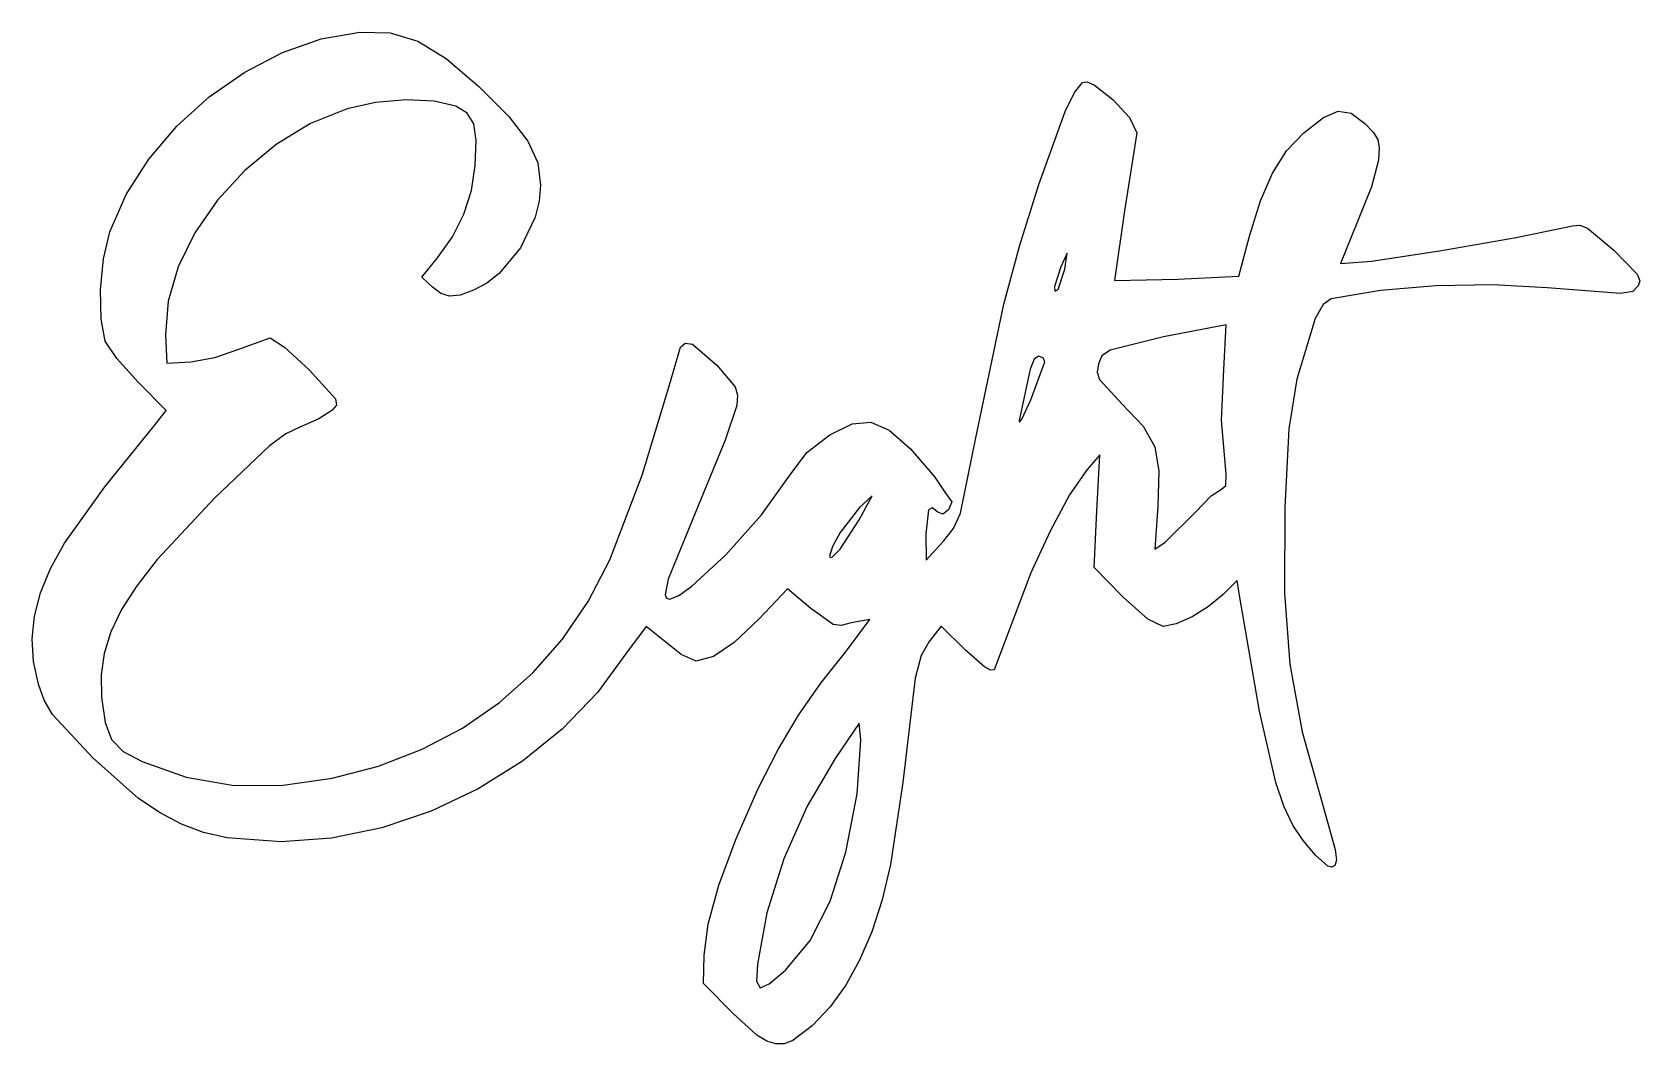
# Model space of a CAD drawing. Extents: x 3.1 to 102.1, y 7.6 to 69.9.
import ezdxf

# ---------------------------------------------------------------- set-up
doc = ezdxf.new("R2010")
doc.units = 0

msp = doc.modelspace()

# ---------------------------------------------------------------- linework, layer by layer
at = {"layer": 'Image'}
for p, q in [((18.541167, 68.666725), (20.920772, 69.504044)), ((20.920772, 69.504044), (23.298, 69.9136)), ((23.298, 69.9136), (25.176861, 69.871231)), ((25.176861, 69.871231), (26.876537, 69.36705)), ((26.876537, 69.36705), (28.62067, 68.298944)), ((16.225338, 67.454519), (18.541167, 68.666725)), ((28.62067, 68.298944), (30.6329, 66.5648)), ((14.039438, 65.9203), (16.225338, 67.454519)), ((30.6329, 66.5648), (32.470225, 64.709003)), ((67.291736, 66.193033), (67.787788, 66.814771)), ((67.787788, 66.814771), (68.080114, 66.842991)), ((68.080114, 66.842991), (68.527557, 66.641303)), ((68.527557, 66.641303), (69.648642, 65.770525)), ((12.04962, 64.116944), (14.039438, 65.9203)), ((24.272621, 65.583242), (22.51659, 65.197436)), ((26.146581, 65.741794), (24.272621, 65.583242)), ((27.878651, 65.667053), (26.146581, 65.741794)), ((29.20901, 65.35298), (27.878651, 65.667053)), ((29.915825, 64.921225), (29.20901, 65.35298)), ((66.716057, 65.028021), (67.291736, 66.193033)), ((69.648642, 65.770525), (70.672738, 64.647082)), ((22.51659, 65.197436), (20.268256, 64.278213)), ((30.32107, 64.261551), (29.915825, 64.921225)), ((32.470225, 64.709003), (33.63765, 63.201075)), ((65.098108, 60.536651), (66.716057, 65.028021)), ((70.672738, 64.647082), (71.121538, 63.715621)), ((81.414653, 63.71761), (82.607596, 64.654156)), ((82.607596, 64.654156), (83.525264, 65.046149)), ((83.525264, 65.046149), (84.322867, 64.917406)), ((84.322867, 64.917406), (85.155613, 64.291748)), ((10.322039, 62.097325), (12.04962, 64.116944)), ((20.268256, 64.278213), (18.15196, 62.98506)), ((30.471118, 63.23297), (30.32107, 64.261551)), ((71.121538, 63.715621), (70.371711, 58.911111)), ((80.349663, 62.59508), (81.414653, 63.71761)), ((85.155613, 64.291748), (85.679595, 63.749093)), ((85.679595, 63.749093), (85.955984, 63.297655)), ((18.15196, 62.98506), (16.223411, 61.387466)), ((30.41234, 61.69449), (30.471118, 63.23297)), ((33.63765, 63.201075), (34.25225, 61.853384)), ((79.474314, 61.231068), (80.349663, 62.59508)), ((85.955984, 63.297655), (86.04436, 62.778974)), ((86.04436, 62.778974), (86.004305, 62.034588)), ((8.922848, 59.914319), (10.322039, 62.097325)), ((16.223411, 61.387466), (14.538319, 59.554922)), ((30.169583, 60.168811), (30.41234, 61.69449)), ((34.25225, 61.853384), (34.4311, 60.4783)), ((86.004305, 62.034588), (85.580871, 60.388073)), ((34.4311, 60.4783), (34.345026, 59.504319)), ((63.932677, 56.797424), (65.098108, 60.536651)), ((78.73248, 59.518803), (79.474314, 61.231068)), ((85.580871, 60.388073), (84.703135, 58.254568)), ((7.9182, 57.6208), (8.922848, 59.914319)), ((14.538319, 59.554922), (13.152391, 57.556918)), ((29.695401, 58.698693), (30.169583, 60.168811)), ((34.345026, 59.504319), (34.09912, 58.519822)), ((78.068033, 57.35152), (78.73248, 59.518803)), ((28.998554, 57.30555), (29.695401, 58.698693)), ((34.09912, 58.519822), (33.20169, 56.634974)), ((70.371711, 58.911111), (69.746663, 54.619191)), ((7.53271, 55.955731), (7.9182, 57.6208)), ((13.152391, 57.556918), (12.121338, 55.462942)), ((84.703135, 58.254568), (83.657205, 55.666418)), ((94.466509, 57.255619), (97.949605, 57.985698)), ((97.949605, 57.985698), (98.388958, 58.019024)), ((98.388958, 58.019024), (98.872898, 57.830426)), ((98.872898, 57.830426), (100.489605, 56.482678)), ((28.0878, 56.0108), (28.998554, 57.30555)), ((33.20169, 56.634974), (31.886578, 55.055149)), ((62.948938, 53.152195), (63.932677, 56.797424)), ((77.4159, 54.8922), (78.068033, 57.35152)), ((85.568318, 55.811679), (89.755417, 56.436179)), ((89.755417, 56.436179), (94.466509, 57.255619)), ((100.489605, 56.482678), (101.926404, 55.001392)), ((7.347307, 54.046425), (7.53271, 55.955731)), ((12.121338, 55.462942), (11.500868, 53.342485)), ((27.1175, 54.8267), (28.0878, 56.0108)), ((66.456298, 55.456611), (66.062397, 54.242166)), ((66.847226, 56.303277), (66.456298, 55.456611)), ((66.68847, 55.3155), (66.847226, 56.303277)), ((83.657205, 55.666418), (85.568318, 55.811679)), ((27.75862, 54.224465), (27.1175, 54.8267)), ((31.118568, 54.45193), (30.30155, 54.01174)), ((31.886578, 55.055149), (31.118568, 54.45193)), ((66.284811, 54.059611), (66.68847, 55.315501)), ((66.68847, 55.315501), (66.68847, 55.3155)), ((69.746663, 54.619191), (73.644463, 54.69251)), ((73.644463, 54.69251), (77.4159, 54.8922)), ((101.926404, 55.001392), (102.08858, 54.604697)), ((102.08858, 54.604697), (101.988295, 54.277898)), ((7.376633, 52.241331), (7.347307, 54.046425)), ((28.29214, 53.819412), (27.75862, 54.224465)), ((28.83171, 53.654135), (28.29214, 53.819412)), ((29.470468, 53.720841), (28.83171, 53.654135)), ((30.30155, 54.01174), (29.470468, 53.720841)), ((66.062397, 54.242166), (66.089985, 53.968299)), ((66.089985, 53.968299), (66.284811, 54.059611)), ((83.083875, 53.483619), (82.586747, 53.142605)), ((86.121846, 54.001622), (83.083875, 53.483619)), ((89.524843, 54.297213), (86.121846, 54.001622)), ((93.03108, 54.35693), (89.524843, 54.297213)), ((96.378775, 54.167312), (93.03108, 54.35693)), ((100.906214, 53.809984), (96.378775, 54.167312)), ((101.65333, 53.936358), (100.906214, 53.809984)), ((101.988295, 54.277898), (101.65333, 53.936358)), ((11.500868, 53.342485), (11.34669, 51.265036)), ((61.222138, 44.917051), (62.948938, 53.152195)), ((82.586747, 53.142605), (82.102713, 52.279696)), ((7.63533, 50.8889), (7.376633, 52.241331)), ((76.625529, 51.879632), (72.763949, 51.154862)), ((76.484277, 49.128862), (76.625529, 51.879632)), ((82.102713, 52.279696), (80.984445, 48.542199)), ((8.351923, 49.814489), (7.63533, 50.8889)), ((11.34669, 51.265036), (11.43, 49.53)), ((15.86263, 50.381154), (17.78757, 51.07946)), ((17.78757, 51.07946), (18.667727, 50.501131)), ((18.667727, 50.501131), (20.17875, 49.1068)), ((42.32712, 48.03713), (43.031907, 50.50657)), ((43.031907, 50.50657), (43.334454, 50.763835)), ((43.334454, 50.763835), (43.769347, 50.686296)), ((43.769347, 50.686296), (45.276577, 49.40929)), ((72.763949, 51.154862), (69.482711, 50.321606)), ((9.656986, 48.347013), (8.351923, 49.814489)), ((11.43, 49.53), (12.8993, 49.6078)), ((12.8993, 49.6078), (14.375793, 49.865423)), ((14.375793, 49.865423), (15.86263, 50.381154)), ((64.810666, 49.773885), (64.553363, 49.1456)), ((64.604166, 47.27219), (65.460758, 49.60052)), ((65.0722, 49.9533), (64.810666, 49.773885)), ((65.3527, 49.849688), (65.0722, 49.9533)), ((65.4607, 49.6005), (65.3527, 49.849688)), ((65.460758, 49.60052), (65.4607, 49.6005)), ((68.766999, 49.479042), (68.67777, 48.974366)), ((68.976805, 49.973871), (68.766999, 49.479042)), ((69.482711, 50.321606), (68.976805, 49.973871)), ((20.17875, 49.1068), (21.812335, 47.320259)), ((45.276577, 49.40929), (46.414416, 48.062769)), ((64.553363, 49.1456), (63.88978, 46.00219)), ((68.67777, 48.974366), (68.820203, 48.515759)), ((68.820203, 48.515759), (70.234499, 47.004042)), ((76.342429, 46.020881), (76.484277, 49.128862)), ((80.984445, 48.542199), (80.482485, 45.487232)), ((11.381056, 46.599603), (9.656986, 48.347013)), ((40.679823, 42.635505), (42.32712, 48.03713)), ((46.414416, 48.062769), (46.543731, 47.555598)), ((46.543731, 47.555598), (46.498677, 46.91709)), ((10.6418, 45.6659), (11.381056, 46.599603)), ((21.58229, 46.61116), (20.774579, 46.094254)), ((21.866998, 46.943525), (21.58229, 46.61116)), ((21.812335, 47.320259), (21.866998, 46.943525)), ((46.498677, 46.91709), (45.794878, 44.77798)), ((64.047064, 46.084211), (64.604166, 47.27219)), ((70.234499, 47.004042), (71.518207, 45.63942)), ((7.6159, 41.91), (10.6418, 45.6659)), ((19.61444, 45.582), (18.749731, 45.16743)), ((20.774579, 46.094254), (19.61444, 45.582)), ((52.222587, 45.10275), (53.605178, 45.783899)), ((53.605178, 45.783899), (54.752012, 45.89448)), ((54.752012, 45.89448), (55.879054, 45.397824)), ((63.88978, 46.00219), (63.906724, 45.88412)), ((63.906724, 45.88412), (64.047064, 46.084211)), ((71.518207, 45.63942), (72.225779, 44.381162)), ((76.616879, 42.686122), (76.342429, 46.020881)), ((18.749731, 45.16743), (17.734534, 44.424997)), ((45.794878, 44.77798), (44.310227, 41.18173)), ((50.814304, 44.01784), (52.222587, 45.10275)), ((55.879054, 45.397824), (57.202267, 44.257261)), ((60.266966, 40.276616), (61.222138, 44.917051)), ((80.482485, 45.487232), (80.233486, 40.632579)), ((17.734534, 44.424997), (14.38309, 41.23375)), ((49.732357, 42.56336), (50.814304, 44.01784)), ((57.202267, 44.257261), (58.702177, 42.502311)), ((68.854163, 43.88554), (68.061514, 42.968341)), ((68.67362, 40.40917), (68.854163, 43.88554)), ((72.225779, 44.381162), (72.484513, 42.863584)), ((38.69081, 37.40743), (40.679823, 42.635505)), ((48.028993, 40.189544), (49.732357, 42.56336)), ((68.061514, 42.968341), (66.989282, 41.417493)), ((72.484513, 42.863584), (72.421709, 40.721002)), ((76.610583, 41.985145), (76.616879, 42.686122)), ((5.124695, 38.442016), (7.6159, 41.91)), ((58.702177, 42.502311), (59.308043, 41.583724)), ((59.308043, 41.583724), (59.733849, 40.976029)), ((75.70664, 41.351911), (76.339, 41.7689)), ((76.339, 41.7689), (76.610583, 41.985145)), ((14.38309, 41.23375), (10.839683, 37.42255)), ((44.310227, 41.18173), (42.282006, 36.220509)), ((54.061529, 40.639995), (52.874066, 39.090049)), ((54.04752, 39.87009), (54.837987, 41.34555)), ((54.837987, 41.34555), (54.061529, 40.639995)), ((58.523733, 40.606748), (58.295735, 40.498116)), ((58.883471, 40.345851), (58.523733, 40.606748)), ((59.733849, 40.976029), (59.545784, 40.495234)), ((66.989282, 41.417493), (65.784315, 39.18641)), ((72.421709, 40.721002), (72.235965, 38.078542)), ((74.73402, 40.349388), (75.70664, 41.351911)), ((80.233486, 40.632579), (80.212952, 35.368314)), ((45.830521, 37.720499), (48.028993, 40.189544)), ((52.858295, 38.07395), (54.0475, 39.87012)), ((54.0475, 39.87012), (54.04752, 39.87009)), ((58.295735, 40.498116), (58.149307, 39.017261)), ((59.195389, 40.228606), (58.883471, 40.345851)), ((59.545784, 40.495234), (59.195389, 40.228606)), ((59.842697, 39.331505), (60.266966, 40.276616)), ((68.49308, 36.9328), (68.67362, 40.40917)), ((72.877413, 38.504223), (74.733963, 40.349403)), ((74.733963, 40.349403), (74.73402, 40.349388)), ((52.874066, 39.090049), (52.401886, 38.232472)), ((58.149307, 39.017261), (58.160878, 37.394481)), ((59.222138, 38.567061), (59.842697, 39.331505)), ((65.784315, 39.18641), (64.608893, 36.603289)), ((4.264058, 36.86935), (5.124695, 38.442016)), ((43.744127, 35.780945), (45.830521, 37.720499)), ((52.401886, 38.232472), (52.2111, 37.6442)), ((52.2111, 37.6442), (52.260367, 37.548725)), ((52.260367, 37.548725), (52.396411, 37.602775)), ((52.396411, 37.602775), (52.858295, 38.07395)), ((58.160878, 37.394481), (59.222138, 38.567061)), ((72.235965, 38.078542), (72.877413, 38.504223)), ((3.650387, 35.375525), (4.264058, 36.86935)), ((10.839683, 37.42255), (9.584014, 35.818035)), ((37.353553, 34.853809), (38.69081, 37.40743)), ((70.29224, 35.1175), (68.49308, 36.9328)), ((9.584014, 35.818035), (8.63722, 34.352305)), ((42.282006, 36.220509), (42.101792, 35.261624)), ((42.932705, 35.204951), (43.744127, 35.780945)), ((49.62602, 35.631596), (47.88468, 33.772776)), ((51.06244, 34.420386), (49.62602, 35.631596)), ((64.608893, 36.603289), (63.625294, 33.996331)), ((77.300346, 36.139475), (76.435268, 35.274397)), ((77.451261, 35.214744), (77.300346, 36.139475)), ((3.276428, 33.93901), (3.650387, 35.375525)), ((35.767632, 32.533555), (37.353553, 34.853809)), ((42.101792, 35.261624), (42.187178, 35.057081)), ((42.187178, 35.057081), (42.376997, 34.9956)), ((42.376997, 34.9956), (42.932705, 35.204951)), ((71.801156, 33.762459), (70.29224, 35.1175)), ((76.435268, 35.274397), (75.548344, 34.5288)), ((78.679591, 28.08988), (77.451261, 35.214744)), ((80.212952, 35.368314), (80.544376, 30.981365)), ((3.134921, 32.538272), (3.276428, 33.93901)), ((8.63722, 34.352305), (7.972942, 32.978905)), ((47.88468, 33.772776), (46.338524, 32.32888)), ((52.444248, 33.420726), (51.06244, 34.420386)), ((53.26416, 31.8146), (54.6917, 33.7379)), ((54.6917, 33.7379), (53.54008, 33.528737)), ((63.625294, 33.996331), (62.341094, 30.632961)), ((72.7458, 33.3022), (71.801156, 33.762459)), ((74.540333, 33.899462), (73.557423, 33.464542)), ((75.548344, 34.5288), (74.540333, 33.899462)), ((7.972942, 32.978905), (7.564819, 31.651383)), ((40.9186, 33.3022), (39.71655, 31.6761)), ((41.63604, 32.728628), (40.9186, 33.3022)), ((43.07233, 31.588198), (41.63604, 32.728628)), ((52.924034, 33.373656), (52.444248, 33.420726)), ((53.54008, 33.528737), (52.924034, 33.373656)), ((59.075594, 33.333961), (58.343976, 32.374759)), ((60.579964, 31.848281), (59.075594, 33.333961)), ((73.557423, 33.464542), (72.7458, 33.3022)), ((3.218611, 31.151779), (3.134921, 32.538272)), ((33.943133, 30.454604), (35.767632, 32.533555)), ((39.71655, 31.6761), (37.938861, 29.231195)), ((46.338524, 32.32888), (45.06645, 31.467636)), ((51.669729, 29.823776), (53.26416, 31.8146)), ((58.343976, 32.374759), (57.852598, 31.513875)), ((61.75192, 30.830476), (60.579964, 31.848281)), ((3.52024, 29.758), (3.218611, 31.151779)), ((7.564819, 31.651383), (7.386492, 30.323282)), ((44.012911, 31.169552), (43.07233, 31.588198)), ((45.06645, 31.467636), (44.012911, 31.169552)), ((57.852598, 31.513875), (57.481067, 30.121284)), ((62.13021, 30.621691), (61.75192, 30.830476)), ((80.544376, 30.981365), (81.311922, 26.816824)), ((3.866767, 28.774964), (3.52024, 29.758)), ((7.386492, 30.323282), (7.4116, 28.94815)), ((31.890144, 28.624891), (33.943133, 30.454604)), ((50.297543, 27.8472), (51.669729, 29.823776)), ((57.481067, 30.121284), (56.715316, 23.706659)), ((62.341094, 30.632961), (62.13021, 30.621691)), ((4.39529, 27.888613), (3.866767, 28.774964)), ((7.4116, 28.94815), (7.620816, 27.389422)), ((37.938861, 29.231195), (35.783734, 26.999919)), ((6.8721, 25.224), (4.39529, 27.888613)), ((29.61875, 27.052352), (31.890144, 28.624891)), ((49.049305, 25.731357), (50.297543, 27.8472)), ((79.676445, 23.705218), (78.679591, 28.08988)), ((7.620816, 27.389422), (8.020181, 26.346671)), ((27.139039, 25.744922), (29.61875, 27.052352)), ((35.783734, 26.999919), (33.314397, 25.016902)), ((54.04556, 27.34171), (52.56205, 25.1714)), ((54.137807, 26.30029), (54.04556, 27.34171)), ((81.311922, 26.816824), (82.599756, 22.219779)), ((8.020181, 26.346671), (8.739384, 25.614062)), ((24.461096, 24.710536), (27.139039, 25.744922)), ((47.82672, 23.32273), (49.049305, 25.731357)), ((53.91184, 23.00109), (54.137807, 26.30029)), ((9.685583, 22.720208), (6.8721, 25.224)), ((8.739384, 25.614062), (9.90811, 24.98576)), ((9.90811, 24.98576), (12.616354, 24.030072)), ((33.314397, 25.016902), (30.594081, 23.316775)), ((52.56205, 25.1714), (50.837736, 22.24015)), ((12.616354, 24.030072), (15.452835, 23.54131)), ((18.438678, 23.517615), (21.59501, 23.95713)), ((21.59501, 23.95713), (24.461096, 24.710536)), ((15.452835, 23.54131), (18.438678, 23.517615)), ((30.594081, 23.316775), (27.686014, 21.93417)), ((46.436326, 20.188442), (47.82672, 23.32273)), ((53.223046, 19.399796), (53.91184, 23.00109)), ((56.715316, 23.706659), (55.969795, 18.651162)), ((80.177869, 22.233223), (79.676445, 23.705218)), ((11.004287, 21.819045), (9.685583, 22.720208)), ((12.322638, 21.125613), (11.004287, 21.819045)), ((27.686014, 21.93417), (24.653426, 20.903719)), ((50.837736, 22.24015), (49.402084, 18.98764)), ((80.729186, 21.077593), (80.177869, 22.233223)), ((82.599756, 22.219779), (83.336377, 19.572249)), ((13.68439, 20.620341), (12.322638, 21.125613)), ((24.653426, 20.903719), (21.559545, 20.260052)), ((81.366317, 20.115432), (80.729186, 21.077593)), ((15.133298, 20.283661), (13.68439, 20.620341)), ((18.4676, 20.0378), (15.133298, 20.283661)), ((21.559545, 20.260052), (18.4676, 20.0378)), ((45.396567, 17.372905), (46.436326, 20.188442)), ((82.125181, 19.223844), (81.366317, 20.115432)), ((49.402084, 18.98764), (48.348839, 15.66166)), ((52.255562, 16.383362), (53.223046, 19.399796)), ((82.882598, 18.553399), (82.125181, 19.223844)), ((83.417243, 18.905875), (83.325261, 18.583629)), ((83.336377, 19.572249), (83.417243, 18.905875)), ((55.969795, 18.651162), (55.443089, 16.469559)), ((83.131623, 18.487145), (82.882598, 18.553399)), ((83.325261, 18.583629), (83.131623, 18.487145)), ((44.737084, 14.967206), (45.396567, 17.372905)), ((51.012428, 13.959268), (52.255562, 16.383362)), ((55.443089, 16.469559), (54.81005, 14.508734)), ((44.48752, 13.06243), (44.737084, 14.967206)), ((48.348839, 15.66166), (47.77175, 12.51)), ((49.49668, 12.13499), (51.012428, 13.959268)), ((54.81005, 14.508734), (54.067901, 12.7612)), ((44.45001, 11.30818), (44.48752, 13.06243)), ((47.77175, 12.51), (47.727657, 11.457089)), ((48.500823, 11.288996), (49.49667, 12.134989)), ((49.49667, 12.134989), (49.49668, 12.13499)), ((54.067901, 12.7612), (53.213866, 11.219468)), ((46.2763, 9.4641), (44.45001, 11.30818)), ((47.727657, 11.457089), (47.940917, 11.056559)), ((47.940917, 11.056559), (48.500823, 11.288996)), ((53.213866, 11.219468), (52.245166, 9.876051)), ((46.276236, 9.464066), (46.2763, 9.4641)), ((47.745986, 8.139899), (46.276236, 9.464066)), ((52.245166, 9.876051), (51.159026, 8.723459)), ((48.344328, 7.773834), (47.745986, 8.139899)), ((51.159026, 8.723459), (49.94972, 7.805643)), ((48.89126, 7.599107), (48.344328, 7.773834)), ((49.416488, 7.611212), (48.89126, 7.599107)), ((49.94972, 7.805643), (49.416488, 7.611212))]:
    msp.add_line(p, q, dxfattribs=at)

doc.saveas('drawing.dxf')
